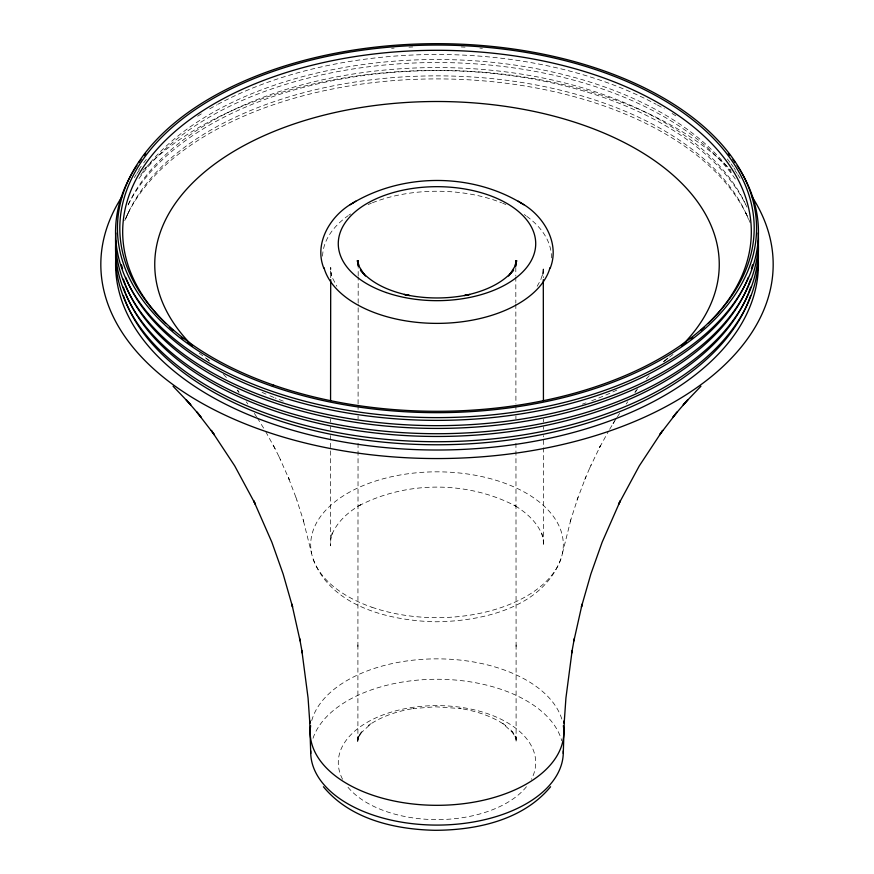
<?xml version="1.0" encoding="UTF-8"?>
<svg xmlns="http://www.w3.org/2000/svg" width="874" height="874" viewBox="0 0 874 874"><rect width="100%" height="100%" fill="white"/><g stroke="black" fill="none" stroke-linecap="round" stroke-linejoin="round"><path stroke-width="0.66" stroke-dasharray="4.37 3.28" d="M330.536 435.591L330.416 545.824L330.809 539.389L332.36 533.009L331.06 536.887C335.987 522.619 347.961 512.098 360.689 504.713L358.132 506.188C406.246 480.744 467.754 480.744 515.868 506.188L513.311 504.713C526.039 512.098 538.013 522.619 542.94 536.887L541.64 533.009L543.191 539.389L543.584 545.824L543.464 435.591M330.536 429.363L330.547 426.643M330.547 421.978L330.558 419.258M330.711 277.724L330.722 267.422L331.497 275.966L330.514 271.585L332.47 277.976L336.84 286.235M357.903 646.563L358.056 443.26M358.078 418.952L358.078 415.991M358.089 409.414L358.089 405.317M358.089 403.952L358.165 304.239M358.165 303.103L358.187 276.982M358.187 275.834L358.198 267.433M516.097 644.968L516.097 741.316L515.813 736.531L516.425 741.327L514.688 734.99L516.468 739.36L512.077 731.56M357.903 739.721L358.187 736.531L357.575 741.327L359.312 734.99L357.532 739.36L361.923 731.56M562.364 553.635L571.061 518.861L570.241 521.559L578.053 497.317M560.988 558.661C542.787 607.823 481.858 621.49 434.881 621.785C389.181 620.584 330.459 606.49 313.012 558.661M577.004 500.147L586.05 476.548M584.761 479.531L591.053 464.935M589.721 468.027L600.569 445.434L598.941 448.723L608.271 431.658M126.555 216.435L128.402 212.568M609.648 429.298L615.307 419.979M537.16 286.235L540.624 280.073L543.486 271.585L542.503 275.966L543.278 267.422L543.289 277.724M614.75 420.875L613.056 423.551L616.705 417.903M617.437 416.767L619.622 413.38M626.177 403.974L627.74 401.822M359.192 735.089L363.081 730.052M636.633 390.11L635.081 392.12L636.742 390.11M634.928 392.295L638.184 388.1M360.394 733.537L371.308 723.454L368.227 725.617C381.752 716.112 397.889 710.999 414.101 708.421L412.856 708.606L435.372 706.782L461.144 708.606L459.899 708.421C476.112 710.999 492.248 716.112 505.773 725.617L502.692 723.454L513.606 733.537M646.257 378.945L650.551 374.323M666.174 359.64L668.206 357.925M663.442 361.749L674.695 353.162M199.305 353.162L210.558 361.749A282.258 162.957 0 0 1 205.794 357.925L207.826 359.64M223.449 374.323L227.743 378.945M237.258 390.11L238.919 392.12L237.367 390.11M237.444 390.197L239.072 392.295M510.919 730.052L514.808 735.089M246.26 401.822L247.823 403.974M254.378 413.38L256.563 416.767M257.295 417.903L264.352 429.298M265.729 431.658L275.059 448.723M273.431 445.434L280.587 459.822M745.598 212.568L747.445 216.435M279.014 456.654L289.239 479.531L287.95 476.548L296.996 500.147M295.947 497.317L303.759 521.559L302.939 518.861L311.636 553.635M543.442 419.258L543.453 421.978M543.453 426.643L543.464 429.363M515.802 267.433L515.813 275.834M515.813 276.982L515.835 303.103M515.835 304.239L515.911 403.952M515.911 405.317L515.911 409.414M515.922 415.991L515.922 418.952M515.944 443.26L516.097 646.563M357.903 644.968L357.903 741.316M342.597 779.28A98.718 56.996 0 0 1 437 705.624A98.718 56.996 0 0 1 531.403 779.28M526.465 786.709A98.718 56.996 0 0 1 437 819.615A98.718 56.996 0 0 1 347.535 786.709M667.266 358.701A282.258 162.957 0 0 1 662.416 362.535M616.804 390.077A282.258 162.957 0 0 1 590.726 401.133M585.973 402.87A282.258 162.957 0 0 1 582.368 404.149M283.274 401.133A282.258 162.957 0 0 1 275.102 397.954M273.955 397.484A282.258 162.957 0 0 1 267.138 394.6M266.013 394.119A282.258 162.957 0 0 1 259.37 391.104M322.582 256.158A114.439 66.063 0 0 1 348.071 215.736M348.912 215.146A114.439 66.063 0 0 1 350.638 213.966M368.129 204.549A114.439 66.063 0 0 1 371.363 203.194M372.455 202.757A114.439 66.063 0 0 1 501.545 202.757M502.637 203.194A114.439 66.063 0 0 1 505.871 204.549M524.236 214.556A114.439 66.063 0 0 1 525.929 215.736M526.76 216.337A114.439 66.063 0 0 1 551.418 258.464M311.723 720.635A126.839 73.23 0 0 1 437 658.854A126.839 73.23 0 0 1 562.277 720.635M313.023 738.268A126.293 72.913 0 0 1 439.207 679.273A126.293 72.913 0 0 1 561.742 740.77M124.709 220.619A321.392 185.561 0 0 1 438.868 78.911A321.392 185.561 0 0 1 750.154 222.717M125.703 218.817A319.48 184.447 0 0 1 437 75.863A319.48 184.447 0 0 1 748.297 218.817M128.052 205.019A321.392 185.561 0 0 1 438.868 70.608A321.392 185.561 0 0 1 746.953 207.094M128.402 204.276A319.48 184.447 0 0 1 437 67.56A319.48 184.447 0 0 1 745.598 204.276M134.301 177.608A321.457 185.594 0 0 1 136.235 174.571M136.901 173.565A321.457 185.594 0 0 1 140.375 168.551M197.579 116.231A321.457 185.594 0 0 1 201.905 113.5M209.694 108.846A321.457 185.594 0 0 1 216.599 104.978M217.768 104.345A321.457 185.594 0 0 1 656.232 104.345M657.401 104.978A321.457 185.594 0 0 1 664.306 108.846M672.095 113.5A321.457 185.594 0 0 1 676.421 116.231M735.045 170.55A321.457 185.594 0 0 1 737.099 173.565M737.765 174.571A321.457 185.594 0 0 1 740.944 179.651M138.955 178.591A321.457 185.594 0 0 1 438.868 62.535A321.457 185.594 0 0 1 736.432 180.601M140.78 174.876A319.48 184.447 0 0 1 437 59.519A319.48 184.447 0 0 1 733.22 174.876M138.737 169.818A319.48 184.447 0 0 1 141.479 165.831M143.642 162.87A319.48 184.447 0 0 1 146.668 158.948M727.332 158.948A319.48 184.447 0 0 1 730.358 162.87M731.09 163.853A319.48 184.447 0 0 1 733.22 166.825M733.909 167.819A319.48 184.447 0 0 1 735.263 169.818M142.975 170.364A336.173 194.094 0 0 1 437 70.368A336.173 194.094 0 0 1 731.025 170.364M391.65 48.289A321.457 185.594 0 0 1 394.119 48.092M408.988 47.141A321.457 185.594 0 0 1 412.714 46.967M461.286 46.967A321.457 185.594 0 0 1 465.012 47.141M479.881 48.092A321.457 185.594 0 0 1 482.35 48.289M371.942 607.255A126.315 72.924 0 0 0 563.293 546.021A126.315 72.924 0 0 0 375.765 480.973A126.315 72.924 0 0 0 371.942 607.255"/><path stroke-width="1.31" d="M330.569 400.784L330.7 279.669M358.198 266.297L358.198 260.616L358.493 265.379M563.271 753.454L564.32 720.7L564.167 723.268L565.926 698.02L572.142 650.562M515.507 265.379L515.802 260.616L515.802 266.297M571.64 653.282L574.393 638.14M573.89 640.904L582.128 604.087L581.418 607.004L590.857 574.043L602.131 542.219L620.354 500.704L618.53 504.385L639.298 465.875L662.711 430.379L659.542 434.891L677.142 412.047L673.078 416.854L687.827 399.757L683.217 404.76L700.937 386.232M515.518 265.685L516.687 260.605L514.557 266.952L509.771 274.545M550.281 267.979C560.212 242.819 543.235 215.19 521.123 203.019M508.537 276.009L513.617 270.011C502.037 283.853 484.48 290.998 467.295 294.942L469.6 294.472L464.52 295.532L466.618 295.095C447.117 298.919 426.883 298.919 407.382 295.095L409.48 295.532L404.4 294.472L406.705 294.942C389.52 290.998 371.963 283.853 360.383 270.011L365.463 276.009M550.576 786.753C522.86 820.282 476.428 830.191 434.859 830.3C394.644 829.426 350.124 819.2 323.424 786.753M352.877 203.019C330.765 215.19 313.788 242.819 323.719 267.979M353.162 202.844C404.17 172.517 473.577 172.888 523.81 204.745M350.19 204.745L355.762 201.173M518.238 201.173L520.838 202.844M173.063 386.232L190.783 404.76L186.173 399.757L200.922 416.854L196.858 412.047L214.458 434.891L211.29 430.379L234.702 465.875L255.47 504.385L253.646 500.704L271.869 542.219L283.143 574.043L292.582 607.004L291.872 604.087L300.11 640.904M364.229 274.545L359.443 266.952L357.313 260.605L358.482 265.685M299.607 638.14L302.36 653.282M301.858 650.562L308.074 698.02L309.833 723.268L309.68 720.7L310.729 753.454M543.3 279.669L543.431 400.784M563.359 725.704A126.839 73.23 0 0 1 437 805.315A126.839 73.23 0 0 1 310.641 725.704M752.23 197.021A336.173 194.094 0 0 1 437 458.555A336.173 194.094 0 0 1 121.77 197.021M758.239 258.628A321.392 185.561 0 0 1 437 450.012A321.392 185.561 0 0 1 115.761 258.628M750.613 295.51A319.48 184.447 0 0 1 437 444.768A319.48 184.447 0 0 1 123.387 295.51M758.239 250.335A321.392 185.561 0 0 1 437 441.72A321.392 185.561 0 0 1 115.761 250.335M750.613 287.207A319.48 184.447 0 0 1 748.789 292.255M748.297 293.511A319.48 184.447 0 0 1 437 436.465A319.48 184.447 0 0 1 125.703 293.511M125.211 292.255A319.48 184.447 0 0 1 123.387 287.207M758.217 240.995A321.457 185.594 0 0 1 437 433.712A321.457 185.594 0 0 1 115.783 240.995M750.613 279.167A319.48 184.447 0 0 1 748.789 284.203M748.297 285.459A319.48 184.447 0 0 1 437 428.424A319.48 184.447 0 0 1 125.703 285.459M125.211 284.203A319.48 184.447 0 0 1 123.387 279.167M758.217 232.943A321.457 185.594 0 0 1 437 425.66A321.457 185.594 0 0 1 115.783 232.943M752.547 264.778A319.48 184.447 0 0 1 751.432 268.591M748.297 277.419A319.48 184.447 0 0 1 437 420.372A319.48 184.447 0 0 1 125.703 277.419M122.568 268.591A319.48 184.447 0 0 1 121.453 264.778M737.099 165.514A321.457 185.594 0 0 1 437 417.619A321.457 185.594 0 0 1 136.901 165.514M138.955 162.498A321.457 185.594 0 0 1 141.096 159.516M144.101 155.55A321.457 185.594 0 0 1 145.663 153.595M728.337 153.595A321.457 185.594 0 0 1 729.899 155.55M732.904 159.516A321.457 185.594 0 0 1 735.045 162.498M550.03 267.652A114.439 66.063 0 0 1 437 323.38A114.439 66.063 0 0 1 323.97 267.652M563.271 750.908A126.293 72.913 0 0 1 437 825.089A126.293 72.913 0 0 1 310.729 750.908M165.71 323.424A314.323 181.475 0 0 1 234.494 92.983A314.323 181.475 0 0 1 639.506 92.983A314.323 181.475 0 0 1 708.29 323.424M704.52 327.04A314.323 181.475 0 0 1 700.609 330.612M692.667 337.342A314.323 181.475 0 0 1 690.831 338.806M686.123 342.422A314.323 181.475 0 0 1 684.2 343.853M189.8 343.853A314.323 181.475 0 0 1 187.877 342.422M183.169 338.806A314.323 181.475 0 0 1 181.333 337.342M173.391 330.612A314.323 181.475 0 0 1 169.48 327.04M192.564 345.94A282.258 162.957 0 0 1 437 101.504A282.258 162.957 0 0 1 681.436 345.94M272.415 386.319A319.567 184.501 0 0 0 756.513 231.392A319.567 184.501 0 0 0 282.073 66.806A319.567 184.501 0 0 0 272.415 386.319M273.638 385.139A317.196 183.125 0 0 0 754.142 231.37A317.196 183.125 0 0 0 283.22 68.008A317.196 183.125 0 0 0 273.638 385.139M386.155 292.528A98.718 56.996 0 0 0 535.696 244.665A98.718 56.996 0 0 0 389.138 193.82A98.718 56.996 0 0 0 386.155 292.528"/></g></svg>
